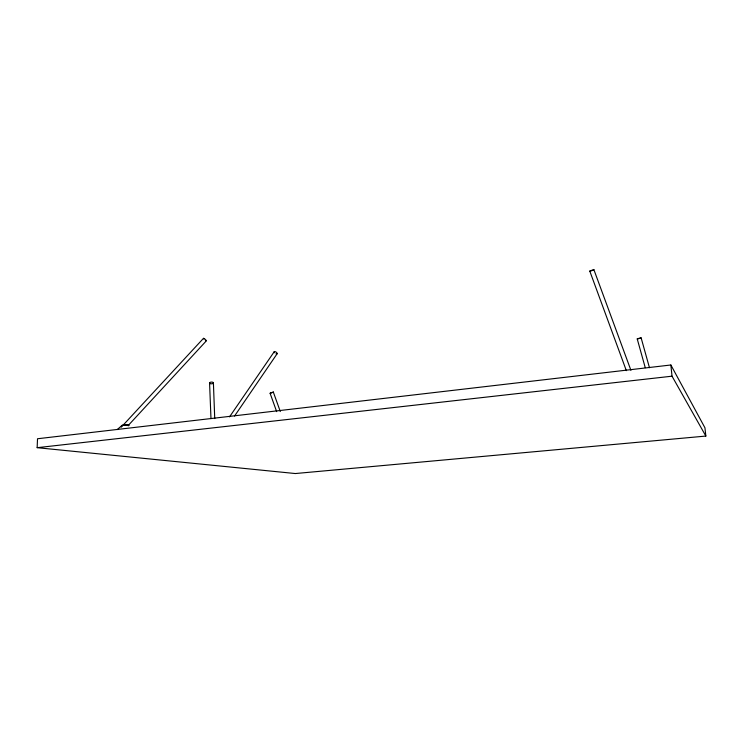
<?xml version="1.0" encoding="UTF-8"?>
<svg xmlns="http://www.w3.org/2000/svg" width="743" height="743" viewBox="0 0 743 743"><rect width="100%" height="100%" fill="white"/><g stroke="black" fill="none" stroke-linecap="round" stroke-linejoin="round"><path stroke-width="1.11" d="M626.349 370.664L589.775 271.084L593.833 269.505L593.137 270.099M37.15 447.685L37.521 438.751L670.864 364.989L704.949 427.81L705.85 436.067L295.324 473.542L37.15 447.685L672.025 376.19L705.85 436.067M645.249 367.674L637.215 338.882L640.522 337.861L641.125 337.842L649.466 367.729M205.393 340.498C208.504 342.04 202.291 336.328 203.888 339.133M234.556 416.034L277.111 353.761M229.531 416.879L274.186 351.783M641.098 337.889L639.76 338.409M123.867 424.968A3.548 0.622 0.5 0 0 123.032 425.052A2.907 0.511 0.5 0 0 122.298 425.21L122.511 425.655M206.285 340.916L128.233 425.488L126.245 425.08A3.669 0.641 0.5 0 0 124.74 425.08L124.508 425.089A2.777 0.492 0.5 0 0 123.561 425.172L122.939 425.498M121.23 427.188L203.545 338.26M117.218 429.603L122.084 425.321M273.229 392.165L270.118 393.242L273.34 392.1M591.892 270.647L591.307 270.842M638.674 338.706L637.253 338.929M270.09 393.27L276.665 411.631M590.258 271.102L589.812 271.102M593.833 269.505L630.909 370.283M273.34 392.109L280.306 411.557M670.864 364.989L672.025 376.19M209.572 382.97L210.975 418.643M213.408 382.933A1.923 0.864 -2.2 0 1 210.455 383.704A1.923 0.864 -2.2 0 1 210.622 382.199A1.923 0.864 -2.2 0 1 213.408 382.933L214.736 418.578M128.186 425.767A2.907 0.511 0.5 0 0 128.818 425.628L129.059 425.405A2.749 0.483 0.5 0 0 127.685 425.033M127.592 425.015A3.715 0.65 0.5 0 0 126.737 424.95A4.096 0.724 0.5 0 0 126.069 424.922A4.532 0.799 0.5 0 0 125.158 424.922A4.282 0.752 0.5 0 0 123.96 424.959M274.464 352.758A1.765 0.789 34.1 0 1 274.891 351.597A1.765 0.789 34.1 0 1 277.074 353.148A1.765 0.789 34.1 0 1 275.978 353.826"/></g></svg>
